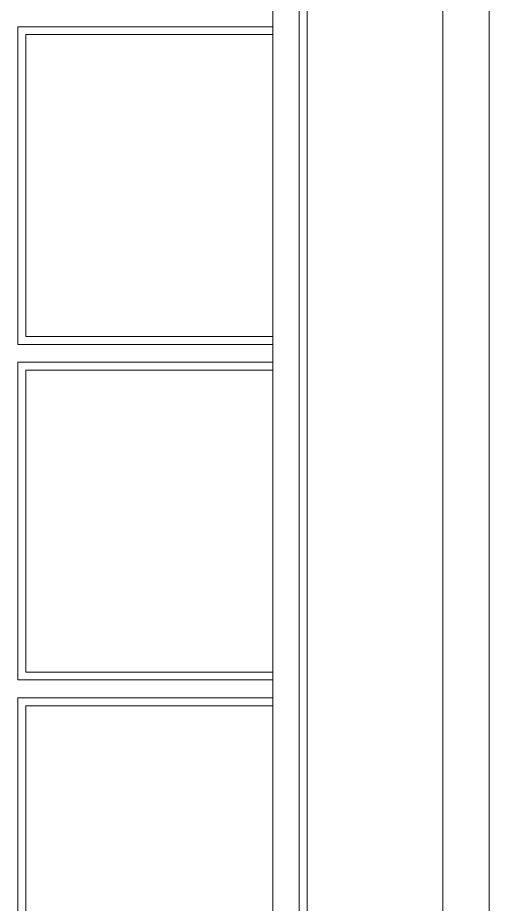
# Model space of a CAD drawing. Header units: inches. Extents: x -5096374 to -5070857, y -3259973 to -3243900.
# Drawn here: x -5078558.13 to -5078543.42, y -3259132.68 to -3259105 of the extents above; entities that cross this region are included whole.
import ezdxf

# ---------------------------------------------------------------- set-up
doc = ezdxf.new("R2010")
doc.units = ezdxf.units.IN
doc.header["$LTSCALE"] = 2
doc.header["$MEASUREMENT"] = 0
doc.layers.add('window', color=4, linetype='CONTINUOUS', lineweight=13)

msp = doc.modelspace()

# ---------------------------------------------------------------- linework, layer by layer
at = {"layer": 'window'}
for p, q in [((-5078543.418, -3259161.839), (-5078543.418, -3259077.839)), ((-5078544.865, -3259160.393), (-5078544.865, -3259079.422)), ((-5078549.095, -3259156.163), (-5078549.095, -3259083.525)), ((-5078549.347, -3259083.769), (-5078549.347, -3259155.911)), ((-5078550.175, -3259155.083), (-5078550.175, -3259084.573)), ((-5078558.13, -3259115.2), (-5078558.13, -3259105.282)), ((-5078558.13, -3259105.282), (-5078550.175, -3259105.282)), ((-5078557.878, -3259105.526), (-5078557.878, -3259114.956)), ((-5078557.878, -3259105.526), (-5078550.175, -3259105.526)), ((-5078557.878, -3259114.956), (-5078550.175, -3259114.956)), ((-5078550.175, -3259115.2), (-5078558.13, -3259115.2)), ((-5078558.13, -3259125.677), (-5078558.13, -3259115.759)), ((-5078558.13, -3259115.759), (-5078550.175, -3259115.759)), ((-5078557.878, -3259116.003), (-5078557.878, -3259125.432)), ((-5078557.878, -3259116.003), (-5078550.175, -3259116.003)), ((-5078557.878, -3259125.432), (-5078550.175, -3259125.432)), ((-5078550.175, -3259125.677), (-5078558.13, -3259125.677)), ((-5078558.13, -3259136.154), (-5078558.13, -3259126.236)), ((-5078558.13, -3259126.236), (-5078550.175, -3259126.236)), ((-5078557.878, -3259126.48), (-5078557.878, -3259135.909)), ((-5078557.878, -3259126.48), (-5078550.175, -3259126.48))]:
    msp.add_line(p, q, dxfattribs=at)

doc.saveas('drawing.dxf')
